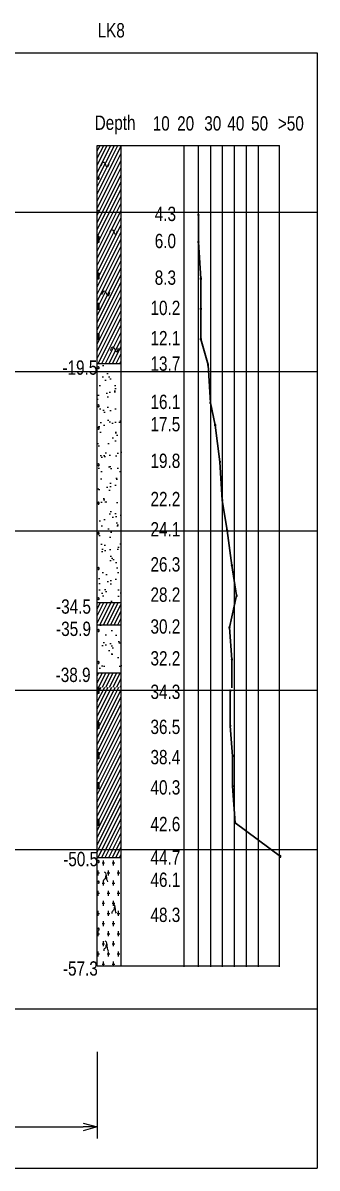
# Model space of a CAD drawing. Header units: millimetres. Extents: x -460 to 3871, y -2191 to 1614.
# Drawn here: x 3130 to 3315, y -75 to 644 of the extents above; entities that cross this region are included whole.
import ezdxf
from ezdxf.enums import TextEntityAlignment as Align

# ---------------------------------------------------------------- set-up
doc = ezdxf.new("R2010")
doc.units = ezdxf.units.MM
for name, color, linetype in [('03_Dimension line', 4, 'Continuous'), ('HATCH', 8, 'Continuous'), ('Layer1', 7, 'Continuous'), ('Layer3', 7, 'Continuous'), ('Layer4', 7, 'Continuous'), ('Layer5', 7, 'Continuous'), ('LEGEND', 7, 'Continuous')]:
    doc.layers.add(name, color=color, linetype=linetype)
doc.layers.add('SPT Lines', color=7, linetype='Continuous', lineweight=30)
doc.styles.add('Kich Thuoc', font='vn_vni.shx')
doc.styles.add('vn_vni', font='vn_vni.shx', dxfattribs={"width": 0.8})
doc.dimstyles.new('D500', dxfattribs={"dimscale": 6, "dimtxt": 1.5, "dimasz": 1.5, "dimexe": 1.2, "dimexo": 0, "dimgap": 0.5, "dimtad": 1, "dimdec": 0, "dimzin": 0, "dimdsep": 46, "dimtxsty": 'Kich Thuoc', "dimblk": 'OPEN30', "dimcen": 0.09, "dimclrd": 256, "dimclre": 256, "dimclrt": 256, "dimadec": 0, "dimazin": 0, "dimtfac": 1, "dimtdec": 0, "dimtmove": 0, "dimatfit": 3, "dimldrblk": 'OPEN30', "dimfxl": 1, "dimtolj": 1, "dimtzin": 0, "dimarcsym": 0})
pattern_1 = [(63.43495, (1921.9744, 62.0038), (-1.122532, 2.245064), [])]

# ---------------------------------------------------------------- blocks, each defined once
blk = doc.blocks.new('WeaSym')
at = {"layer": 'Layer5'}
for points, knots in [([(0.29, 0.4), (0.22, 0.37), (0.1, 0.31), (-0.13, 0.23), (-0.3, -0.06), (-0.19, -0.64), (-0.96, -0.88), (-1.56, -1.18), (-1.63, -1.55), (-1.66, -1.7)], [0, 0, 0, 0, 0.248602, 0.391484, 0.732345, 1.135543, 1.988104, 2.650597, 3.069283, 3.069283, 3.069283, 3.069283]), ([(-1.03, 1.5), (-0.7, 1.41), (-0.06, 1.23), (0.35, 0.2), (0.38, -0.85), (0.85, -1.43), (1.06, -1.68)], [0, 0, 0, 0, 0.980013, 1.868212, 3.088691, 4.043605, 4.043605, 4.043605, 4.043605])]:
    blk.add_open_spline(points, degree=3, knots=knots, dxfattribs=at)
blk = doc.blocks.new('Mud')
at = {"layer": 'Layer1'}
blk.add_open_spline([(-2.54, -0.48), (-2.35, -0.21), (-2.01, 0.28), (-1.25, 0.76), (-0.41, 0.43), (0.13, -0.11), (0.69, -0.75), (1.53, -0.95), (2.04, -0.32), (2.26, 0.06), (2.38, 0.27)], degree=3, knots=[0, 0, 0, 0, 1.010535, 1.796684, 2.438777, 3.51977, 4.07449, 5.00931, 5.585625, 6.332998, 6.332998, 6.332998, 6.332998], dxfattribs=at)
blk = doc.blocks.new('_Open30')
at = {"color": 0, "linetype": 'ByBlock', "lineweight": -2}
for p, q in [((-1, 0.268), (0, 0)), ((0, 0), (-1, -0.268)), ((0, 0), (-1, 0))]:
    blk.add_line(p, q, dxfattribs=at)
blk = doc.blocks.new('*D23')
at = {"layer": '03_Dimension line', "lineweight": -2, "transparency": 16777216}
for p, q in [((2793.49, -1.55), (2793.49, -55.9)), ((3176.49, -1.55), (3176.49, -55.9)), ((2802.49, -48.7), (3167.49, -48.7))]:
    blk.add_line(p, q, dxfattribs=at)
at = {"layer": 'DEFPOINTS', "color": 0, "transparency": 16777216}
for p in [(2793.49, -1.55), (3176.49, -1.55), (3176.49, -48.7)]:
    blk.add_point(p, dxfattribs=at)
at = {"layer": '03_Dimension line', "lineweight": -2, "transparency": 16777216, "xscale": 9, "yscale": 9, "zscale": 9, "rotation": 180}
blk.add_blockref('_Open30', (2793.49, -48.7), dxfattribs=at)
at = {"layer": '03_Dimension line', "lineweight": -2, "transparency": 16777216, "xscale": 9, "yscale": 9, "zscale": 9}
blk.add_blockref('_Open30', (3176.49, -48.7), dxfattribs=at)
at = {"layer": '03_Dimension line', "transparency": 16777216, "insert": (2984.99, -41.2), "char_height": 9, "attachment_point": 5, "style": 'Kich Thuoc'}
blk.add_mtext('\\A1;383', dxfattribs=at)

msp = doc.modelspace()

# ---------------------------------------------------------------- hatches: boundary and pattern name
at = {"layer": 'HATCH'}
h = msp.add_hatch(dxfattribs=at)
h.set_pattern_fill('ANSI31', color=256, scale=0.5, style=0)
h.set_pattern_definition(pattern_1)
h.paths.add_polyline_path([(3191.49, 567.45), (3176.49, 567.45), (3176.49, 524.45), (3191.49, 524.45)])
h.paths.add_polyline_path([(3191.49, 524.45), (3176.49, 524.45), (3176.49, 510.45), (3177.49, 510.45), (3177.49, 506.45), (3176.49, 506.45), (3176.49, 487.45), (3177.49, 487.45), (3177.49, 483.45), (3176.49, 483.45), (3176.49, 468.45), (3177.49, 468.45), (3177.49, 464.45), (3176.49, 464.45), (3176.49, 449.45), (3177.49, 449.45), (3177.49, 445.45), (3176.49, 445.45), (3176.49, 430.45), (3191.49, 430.45)])
h = msp.add_hatch(dxfattribs=at)
h.set_pattern_fill('ANSI31', color=256, scale=0.5, style=0)
h.set_pattern_definition(pattern_1)
h.paths.add_polyline_path([(3191.49, 280.45), (3176.49, 280.45), (3176.49, 266.45), (3191.49, 266.45)])
h = msp.add_hatch(dxfattribs=at)
h.set_pattern_fill('ANSI31', color=256, scale=0.5, style=0)
h.set_pattern_definition(pattern_1)
h.paths.add_polyline_path([(3191.49, 227.45), (3177.49, 227.45), (3177.49, 223.45), (3176.49, 223.45), (3176.49, 205.45), (3177.49, 205.45), (3177.49, 201.45), (3176.49, 201.45), (3176.49, 186.45), (3177.49, 186.45), (3177.49, 182.45), (3176.49, 182.45), (3176.49, 167.45), (3177.49, 167.45), (3177.49, 163.45), (3176.49, 163.45), (3176.49, 144.45), (3177.49, 144.45), (3177.49, 140.45), (3176.49, 140.45), (3176.49, 120.45), (3191.49, 120.45)])
at = {"layer": 'Layer3'}
h = msp.add_hatch(dxfattribs=at)
h.set_pattern_fill('AR-SAND', color=256, scale=0.15, style=0)
h.set_pattern_definition([(56.9112, (1655.491, 187.449), (-0.240005, 14.682397), [0, -8.415734, 0, -9.412334, 0, -8.997084]), (14.7514, (1655.49, 187.45), (6.74285, 21.50475), [0, -3.203046, 0, -5.35143, 0, -2.05073]), (308.12634, (1650.804, 187.449), (11.864886, 0.043116), [0, -2.60231, 0, -9.36832, 0, -12.230863]), (298.6193, (1650.804, 187.45), (11.45335, 6.68788), [0, -1.46613, 0, -6.920125, 0, -7.91709])])
h.paths.add_polyline_path([(3191.49, 430.45), (3176.49, 430.45), (3176.49, 280.45), (3191.49, 280.45)])
h.paths.add_polyline_path([(3191.49, 266.45), (3176.49, 266.45), (3176.49, 236.45), (3191.49, 236.45)])
at = {"layer": 'Layer4'}
h = msp.add_hatch(dxfattribs=at)
h.set_pattern_fill('ANSI31', color=256, scale=0.5, style=0)
h.set_pattern_definition([(63.43495, (1655.4907, 187.4494), (-1.122532, 2.245064), [])])
h.paths.add_polyline_path([(3191.49, 236.45), (3176.49, 236.45), (3176.49, 227.45), (3191.49, 227.45)])
at = {"layer": 'Layer5'}
h = msp.add_hatch(dxfattribs=at)
h.set_pattern_fill('CROSS', color=256, scale=0.5, style=0)
h.set_pattern_definition([(0, (1655.4907, -746.5506), (3.175, 6.35), [1.5875, -4.7625]), (90, (1656.2844, -748.138), (-3.175, 6.35), [3.175, -9.525])])
h.paths.add_polyline_path([(3191.49, 120.45), (3176.49, 120.45), (3176.49, 52.45), (3191.49, 52.45)])

# ---------------------------------------------------------------- linework, layer by layer
at = {"color": 5}
for p, q in [((2263.63, 625.45), (3314.69, 625.45)), ((3314.69, 625.45), (3314.69, -74.55)), ((2263.63, 525.45), (3314.69, 525.45)), ((2263.63, 425.45), (3314.69, 425.45)), ((2263.63, 325.45), (3314.69, 325.45)), ((2263.63, 225.45), (3314.69, 225.45)), ((2263.63, 125.45), (3314.69, 125.45)), ((2263.63, 25.45), (3314.69, 25.45)), ((2263.63, -74.55), (3314.69, -74.55))]:
    msp.add_line(p, q, dxfattribs=at)
for p, q in [((3176.49, 411.45), (3176.49, 567.45)), ((3176.49, 410.45), (3176.49, 567.45)), ((3176.49, 227.45), (3176.49, 567.45)), ((3176.49, 567.45), (3291.08, 567.45)), ((3191.49, 227.45), (3191.49, 567.45)), ((3291.08, 196.8), (3291.08, 567.45)), ((3176.49, 506.45), (3176.49, 510.45)), ((3176.49, 510.45), (3177.49, 510.45)), ((3177.49, 510.45), (3177.49, 506.45)), ((3177.49, 506.45), (3176.49, 506.45)), ((3176.49, 483.45), (3176.49, 487.45)), ((3176.49, 487.45), (3177.49, 487.45)), ((3177.49, 483.45), (3176.49, 483.45)), ((3177.49, 487.45), (3177.49, 483.45)), ((3176.49, 464.45), (3176.49, 468.45)), ((3176.49, 468.45), (3177.49, 468.45)), ((3177.49, 468.45), (3177.49, 464.45)), ((3177.49, 464.45), (3176.49, 464.45)), ((3176.49, 445.45), (3176.49, 449.45)), ((3176.49, 449.45), (3177.49, 449.45)), ((3177.49, 449.45), (3177.49, 445.45)), ((3177.49, 445.45), (3176.49, 445.45)), ((3176.49, 52.45), (3176.49, 227.45)), ((3176.49, 223.45), (3176.49, 227.45)), ((3176.49, 227.45), (3177.49, 227.45)), ((3177.49, 223.45), (3176.49, 223.45)), ((3177.49, 227.45), (3177.49, 223.45)), ((3191.49, 52.45), (3191.49, 227.45)), ((3231.08, 51.8), (3231.08, 226.8)), ((3231.08, 51.8), (3231.08, 226.8)), ((3291.08, 51.8), (3291.08, 226.8)), ((3176.49, 201.45), (3176.49, 205.45)), ((3176.49, 205.45), (3177.49, 205.45)), ((3177.49, 201.45), (3176.49, 201.45)), ((3177.49, 205.45), (3177.49, 201.45)), ((3176.49, 182.45), (3176.49, 186.45)), ((3176.49, 186.45), (3177.49, 186.45)), ((3177.49, 182.45), (3176.49, 182.45)), ((3177.49, 186.45), (3177.49, 182.45)), ((3176.49, 163.45), (3176.49, 167.45)), ((3176.49, 167.45), (3177.49, 167.45)), ((3177.49, 167.45), (3177.49, 163.45)), ((3177.49, 163.45), (3176.49, 163.45)), ((3176.49, 140.45), (3176.49, 144.45)), ((3176.49, 144.45), (3177.49, 144.45)), ((3177.49, 144.45), (3177.49, 140.45)), ((3177.49, 140.45), (3176.49, 140.45))]:
    msp.add_line(p, q)
at = {"color": 8}
for p, q in [((3231.08, 226.8), (3231.08, 566.8)), ((3231.08, 226.8), (3231.08, 566.8)), ((3240.08, 226.8), (3240.08, 566.8)), ((3247.58, 566.8), (3247.58, 226.8)), ((3255.08, 566.8), (3255.08, 226.8)), ((3262.58, 566.8), (3262.58, 226.8)), ((3270.08, 566.8), (3270.08, 226.8)), ((3277.58, 566.8), (3277.58, 226.8)), ((3240.08, 51.8), (3240.08, 226.8)), ((3247.58, 226.8), (3247.58, 51.8)), ((3255.08, 226.8), (3255.08, 51.8)), ((3262.58, 226.8), (3262.58, 51.8)), ((3270.08, 226.8), (3270.08, 51.8)), ((3277.58, 226.8), (3277.58, 51.8))]:
    msp.add_line(p, q, dxfattribs=at)
for points in [[(3176.49, 510.45), (3177.49, 510.45), (3176.49, 506.45), (3177.49, 506.45)], [(3176.49, 487.45), (3177.49, 487.45), (3176.49, 483.45), (3177.49, 483.45)], [(3176.49, 468.45), (3177.49, 468.45), (3176.49, 464.45), (3177.49, 464.45)], [(3176.49, 449.45), (3177.49, 449.45), (3176.49, 445.45), (3177.49, 445.45)], [(3176.49, 227.45), (3177.49, 227.45), (3176.49, 223.45), (3177.49, 223.45)], [(3176.49, 205.45), (3177.49, 205.45), (3176.49, 201.45), (3177.49, 201.45)], [(3176.49, 186.45), (3177.49, 186.45), (3176.49, 182.45), (3177.49, 182.45)], [(3176.49, 167.45), (3177.49, 167.45), (3176.49, 163.45), (3177.49, 163.45)], [(3176.49, 144.45), (3177.49, 144.45), (3176.49, 140.45), (3177.49, 140.45)]]:
    msp.add_solid(points)
at = {"layer": 'LEGEND'}
for p, q in [((3176.49, 430.45), (3191.49, 430.45)), ((3176.49, 280.45), (3191.49, 280.45)), ((3176.49, 266.45), (3191.49, 266.45)), ((3176.49, 236.45), (3191.49, 236.45)), ((3176.49, 120.45), (3191.49, 120.45)), ((3176.49, 52.45), (3291.08, 52.45)), ((3176.49, 52.45), (3191.49, 52.45))]:
    msp.add_line(p, q, dxfattribs=at)
for centre, start_param, end_param in [((3177.24, 546.95), -1.570796, 1.570796), ((3177.24, 546.95), 1.570796, 4.712389), ((3177.24, 525.95), -1.570796, 1.570796), ((3177.24, 525.95), 1.570796, 4.712389), ((3177.24, 427.95), -1.570796, 1.570796), ((3177.24, 427.95), 1.570796, 4.712389), ((3177.24, 403.95), -1.570796, 1.570796), ((3177.24, 403.95), 1.570796, 4.712389), ((3177.24, 389.95), -1.570796, 1.570796), ((3177.24, 389.95), 1.570796, 4.712389), ((3177.24, 366.95), -1.570796, 1.570796), ((3177.24, 366.95), 1.570796, 4.712389), ((3177.24, 342.95), -1.570796, 1.570796), ((3177.24, 342.95), 1.570796, 4.712389), ((3177.24, 323.95), -1.570796, 1.570796), ((3177.24, 323.95), 1.570796, 4.712389), ((3177.24, 301.95), -1.570796, 1.570796), ((3177.24, 301.95), 1.570796, 4.712389), ((3177.24, 282.95), -1.570796, 1.570796), ((3177.24, 282.95), 1.570796, 4.712389), ((3177.24, 262.95), -1.570796, 1.570796), ((3177.24, 262.95), 1.570796, 4.712389), ((3177.24, 242.95), -1.570796, 1.570796), ((3177.24, 242.95), 1.570796, 4.712389), ((3177.24, 117.95), -1.570796, 1.570796), ((3177.24, 117.95), 1.570796, 4.712389), ((3177.24, 104.95), -1.570796, 1.570796), ((3177.24, 104.95), 1.570796, 4.712389), ((3177.24, 75.45), -1.570796, 1.570796), ((3177.24, 75.45), 1.570796, 4.712389)]:
    msp.add_ellipse(centre, major_axis=(0, 0.75), ratio=0.5, start_param=start_param, end_param=end_param, dxfattribs=at)
at = {"layer": 'LEGEND', "color": 1}
for centre, start_param, end_param in [((3240.08, 523.8), 4.712389, 7.853982), ((3240.08, 523.8), 1.570796, 4.712389), ((3240.08, 506.8), 4.712389, 7.853982), ((3240.08, 506.8), 1.570796, 4.712389), ((3241.58, 483.8), 4.712389, 7.853982), ((3241.58, 483.8), 1.570796, 4.712389), ((3241.58, 464.8), 4.712389, 7.853982), ((3241.58, 464.8), 1.570796, 4.712389), ((3241.58, 445.8), 4.712389, 7.853982), ((3241.58, 445.8), 1.570796, 4.712389), ((3246.08, 429.8), 4.712389, 7.853982), ((3246.08, 429.8), 1.570796, 4.712389), ((3247.58, 405.8), 4.712389, 7.853982), ((3247.58, 405.8), 1.570796, 4.712389), ((3250.58, 391.8), 4.712389, 7.853982), ((3250.58, 391.8), 1.570796, 4.712389), ((3253.58, 368.8), 4.712389, 7.853982), ((3253.58, 368.8), 1.570796, 4.712389), ((3255.08, 344.8), 4.712389, 7.853982), ((3255.08, 344.8), 1.570796, 4.712389), ((3258.08, 325.8), 4.712389, 7.853982), ((3258.08, 325.8), 1.570796, 4.712389), ((3261.08, 303.8), 4.712389, 7.853982), ((3261.08, 303.8), 1.570796, 4.712389), ((3264.08, 284.8), 4.712389, 7.853982), ((3264.08, 284.8), 1.570796, 4.712389), ((3259.58, 264.8), 4.712389, 7.853982), ((3259.58, 264.8), 1.570796, 4.712389), ((3261.08, 244.8), 4.712389, 7.853982), ((3261.08, 244.8), 1.570796, 4.712389), ((3260.08, 225.13), 4.712389, 7.853982), ((3260.08, 225.13), 1.570796, 4.712389), ((3260.08, 203.13), 4.712389, 7.853982), ((3260.08, 203.13), 1.570796, 4.712389), ((3261.58, 184.13), 4.712389, 7.853982), ((3261.58, 184.13), 1.570796, 4.712389), ((3261.58, 165.13), 4.712389, 7.853982), ((3261.58, 165.13), 1.570796, 4.712389), ((3263.08, 142.13), 4.712389, 7.853982), ((3263.08, 142.13), 1.570796, 4.712389), ((3291.58, 121.13), -1.570796, 1.570796), ((3291.58, 121.13), 1.570796, 4.712389)]:
    msp.add_ellipse(centre, major_axis=(0, 0.5), ratio=0.75, start_param=start_param, end_param=end_param, dxfattribs=at)
at = {"layer": 'SPT Lines', "color": 1}
for p, q in [((3240.08, 523.8), (3240.08, 506.8)), ((3240.08, 506.8), (3241.58, 483.8)), ((3241.58, 483.8), (3241.58, 464.8)), ((3241.58, 464.8), (3241.58, 445.8)), ((3241.58, 445.8), (3246.08, 429.8)), ((3246.08, 429.8), (3247.58, 405.8)), ((3247.58, 405.8), (3250.58, 391.8)), ((3250.58, 391.8), (3253.58, 368.8)), ((3253.58, 368.8), (3255.08, 344.8)), ((3255.08, 344.8), (3258.08, 325.8)), ((3258.08, 325.8), (3261.08, 303.8)), ((3261.08, 303.8), (3264.08, 284.8)), ((3264.08, 284.8), (3259.58, 264.8)), ((3259.58, 264.8), (3261.08, 244.8)), ((3261.08, 244.8), (3261.15, 226.86)), ((3260.08, 225.13), (3260.08, 203.13)), ((3260.08, 203.13), (3261.58, 184.13)), ((3261.58, 184.13), (3261.58, 165.13)), ((3261.58, 165.13), (3263.08, 142.13)), ((3263.08, 142.13), (3291.58, 121.13)), ((3291.58, 121.13), (3291.88, 120.83))]:
    msp.add_line(p, q, dxfattribs=at)

# ---------------------------------------------------------------- block references
at = {"layer": 'Layer1', "yscale": 2}
for p in [(3181.48, 555.64), (3186.79, 513.27), (3182.04, 474.8), (3187.34, 439.68)]:
    msp.add_blockref('Mud', p, dxfattribs=at)
at = {"layer": 'Layer5', "yscale": 2}
for p in [(3181.82, 108.5), (3187.24, 88.75), (3182.14, 65.19)]:
    msp.add_blockref('WeaSym', p, dxfattribs=at)

# ---------------------------------------------------------------- texts
at = {"layer": 'Layer1', "color": 4, "style": 'vn_vni', "width": 0.8}
msp.add_text('LK8', height=9, dxfattribs=at).set_placement((3176.65, 635.21))
at = {"layer": 'LEGEND', "color": 4, "style": 'vn_vni', "width": 0.8}
msp.add_text('Depth', height=9, dxfattribs=at).set_placement((3174.81, 577.19))
for s, p in [('10', (3216.67, 581.24)), ('20', (3232.02, 581.24)), ('30', (3249.09, 581.24)), ('40', (3263.6, 581.24)), ('50', (3278.53, 581.24)), ('>50', (3298.16, 581.24)), ('4.3', (3219.28, 524.45)), ('6.0', (3219.28, 507.45)), ('8.3', (3219.28, 484.45)), ('10.2', (3219.28, 465.45)), ('12.1', (3219.28, 446.45)), ('13.7', (3219.28, 430.45)), ('16.1', (3219.28, 406.45)), ('17.5', (3219.28, 392.45)), ('19.8', (3219.28, 369.45)), ('22.2', (3219.28, 345.45)), ('24.1', (3219.28, 326.45)), ('26.3', (3219.28, 304.45)), ('28.2', (3219.28, 285.45)), ('30.2', (3219.28, 265.45)), ('32.2', (3219.28, 245.45)), ('34.3', (3219.28, 224.45)), ('36.5', (3219.28, 202.45)), ('38.4', (3219.28, 183.45)), ('40.3', (3219.28, 164.45)), ('42.6', (3219.28, 141.45)), ('44.7', (3219.28, 120.45)), ('46.1', (3219.28, 106.45)), ('48.3', (3219.28, 84.45))]:
    msp.add_text(s, height=9, dxfattribs=at).set_placement(p, align=Align.MIDDLE_CENTER)
for s, p in [('-19.5', (3165.52, 427.98)), ('-34.5', (3161.52, 277.98)), ('-35.9', (3161.52, 263.98)), ('-38.9', (3161.27, 235.09)), ('-50.5', (3166, 119.45)), ('-57.3', (3165.83, 50.78))]:
    msp.add_text(s, height=9, dxfattribs=at).set_placement(p, align=Align.MIDDLE)

# ---------------------------------------------------------------- dimensions: what is measured, and where the dimension line sits
at = {"layer": '03_Dimension line', "color": 4}
dim = msp.add_linear_dim(base=(3176.49, -48.7), p1=(2793.49, -1.55), p2=(3176.49, -1.55), dimstyle='D500', dxfattribs=at)
dim.commit()
dim.dimension.update_dxf_attribs({"geometry": '*D23', "text_midpoint": (2984.99, -41.2)})

doc.saveas('drawing.dxf')
